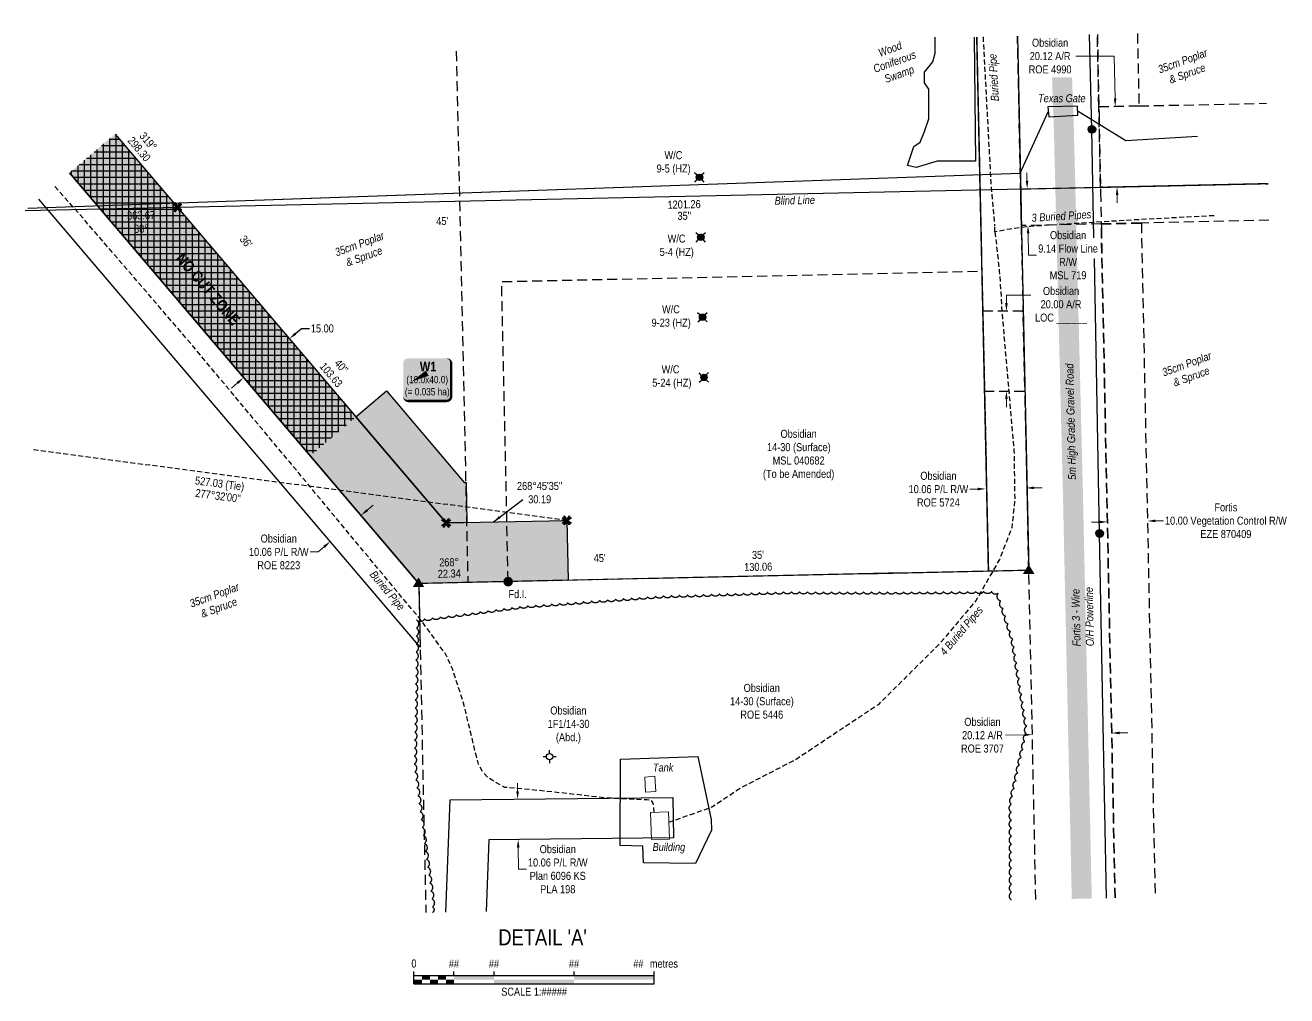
# Model space of a CAD drawing. Extents: x 610284 to 614883, y 5902184 to 5905806.
# Drawn here: x 613308 to 614883, y 5902736 to 5903949 of the extents above; entities that cross this region are included whole.
import ezdxf
from ezdxf.enums import TextEntityAlignment as Align

# ---------------------------------------------------------------- set-up
doc = ezdxf.new("R2010")
doc.units = 0
doc.header["$LTSCALE"] = 5
doc.header["$PDSIZE"] = 0.5
for name, pattern in [('0', [1, 1, 0]), ('foc-ACCESSROAD', [3.75, 2.5, -1.25]), ('foc-FLOWLINE', [3.75, 2.5, -1.25]), ('foc-TIELINE', [1.875, 1.25, -0.625]), ('POWERLINE5', [7.8, 2.4, -0.6, 0.6, -0.6, 0.6, -0.6, 2.4]), ('UG_PIPE', [1.875, 1.25, -0.625])]:
    doc.linetypes.add(name, pattern=pattern)
doc.layers.get('Defpoints').update_dxf_attribs({"color": 9})
for name, color, linetype in [('AS-FENCE', 48, 'foc-FENCE'), ('AS-PIPE-UG', 44, 'UG_PIPE'), ('AS-PIPE-UG-T', 44, 'Continuous'), ('AS-POWER', 104, 'foc-POWER'), ('AS-POWER-EXISTING', 72, 'POWERLINE5'), ('AS-ROADS', 254, 'Continuous'), ('C-AR', 13, 'foc-ACCESSROAD'), ('C-RW', 13, 'Continuous'), ('C-WS', 13, 'foc-ACCESSROAD'), ('C-WS-S', 13, 'Continuous'), ('DETAIL-T', 7, 'Continuous'), ('F-EZE', 190, 'foc-FLOWLINE'), ('L-BD', 7, 'Continuous'), ('L-BD1', 253, 'Continuous'), ('L-MON', 1, 'Continuous'), ('L-SEC', 7, 'Continuous'), ('L-TIE', 7, 'foc-TIELINE'), ('P-PROPOSED', 10, 'Continuous'), ('P-PROPOSED-H', 21, 'Continuous'), ('P-TEMP-BLOCKS', 250, 'Continuous'), ('P-TEMP-BLUE-BORE-H', 131, 'Continuous'), ('P-TEMP-H', 41, 'Continuous'), ('P-TEMP-NO CUT-H', 104, 'Continuous'), ('P-TEMP-NO CUT-T', 143, 'Continuous'), ('P-TEMP_WORKSPACE', 46, 'Continuous'), ('P-TXT', 4, 'Continuous'), ('T-BUSH', 110, '0'), ('T-BUSH-T', 110, 'Continuous'), ('WETLAND', 143, 'Continuous'), ('WETLAND-T', 146, 'Continuous')]:
    doc.layers.add(name, color=color, linetype=linetype)
for name, color, linetype, lineweight in [('AS-GENERAL', 48, 'Continuous', 18), ('C-AR-T', 13, 'Continuous', 9), ('C-FLOWLINE-T', 13, 'Continuous', 9), ('C-RW-T', 13, 'Continuous', 9), ('C-WS-T', 13, 'Continuous', 9), ('F-EZE-T', 190, 'Continuous', 9), ('T-TEXT', 48, 'Continuous', 18)]:
    doc.layers.add(name, color=color, linetype=linetype, lineweight=lineweight)
doc.styles.add('80', font='ARIALN.TTF', dxfattribs={"height": 10})
doc.styles.add('80CG', font='ARIALN.TTF', dxfattribs={"height": 10})
doc.styles.add('80L', font='ARIALN.TTF', dxfattribs={"height": 10})
doc.styles.add('80LS', font='ARIALNI.TTF', dxfattribs={"height": 10})
doc.styles.add('BOLD', font='ARIALNB.TTF')
doc.styles.add('foc-LtypeFont', font='ARIALN.TTF', dxfattribs={"height": 7.35})
doc.linetypes.add('foc-FENCE', pattern='A,10,-1,["X",foc-LtypeFont,S=0.2,R=0,X=-0.625,Y=-0.75],-1.24', length=12.24)
doc.linetypes.add('foc-POWER', pattern='A,6,-1,["P",foc-LtypeFont,S=0.2,R=0,X=-0.625,Y=-0.75],-1.24,4', length=12.24)
doc.dimstyles.new('Compass 5 000', dxfattribs={"dimscale": 5, "dimtxt": 9, "dimasz": 2, "dimexe": 0.2, "dimexo": 0.0625, "dimgap": 0.5, "dimtad": 0, "dimtih": 1, "dimtoh": 1, "dimzin": 0, "dimdsep": 46, "dimtxsty": '80CG', "dimcen": 0.1, "dimse1": 1, "dimse2": 1, "dimclrd": 256, "dimclrt": 256, "dimaunit": 1, "dimadec": 4, "dimazin": 0, "dimtfac": 0.06, "dimtofl": 0, "dimtmove": 0, "dimatfit": 1, "dimfxl": 0.2, "dimtolj": 1, "dimtzin": 0, "dimlwd": -1, "dimarcsym": 0})

# ---------------------------------------------------------------- blocks, each defined once
blk = doc.blocks.new('*D480')
at = {"layer": 'C-AR-T', "transparency": 16777216}
for p, q in [((614497.3, 5903369.4), (614487.3, 5903369.2)), ((614567.6, 5903370.9), (614577.6, 5903371.1))]:
    blk.add_line(p, q, dxfattribs=at)
for points in [[(614497.3, 5903371.1), (614497.3, 5903367.8), (614507.3, 5903369.6)], [(614567.6, 5903372.5), (614567.7, 5903369.2), (614557.6, 5903370.7)]]:
    blk.add_solid(points, dxfattribs=at)
at = {"layer": 'Defpoints', "color": 0, "transparency": 16777216}
for p in [(614557.6, 5903370.7), (614508.5, 5903310.3), (614558.8, 5903311.4)]:
    blk.add_point(p, dxfattribs=at)
at = {"layer": 'C-AR-T', "transparency": 16777216, "insert": (614448.2, 5903369.2), "char_height": 10, "attachment_point": 5, "style": '80CG'}
blk.add_mtext('\\A1;Obsidian\\P10.06 P/L R/W\\PROE 5724', dxfattribs=at)
blk = doc.blocks.new('STRIA')
blk.add_hatch(color=255).paths.add_polyline_path([(-0.04, 1.52), (-1.47, -0.87), (1.39, -0.87)])
blk = doc.blocks.new('STRIAA')
blk.add_blockref('STRIA', (0, 0))
blk = doc.blocks.new('STRIB')
at = {"color": 1}
blk.add_solid([(-1.12, -0.67), (-0.04, 1.13), (1.04, -0.67)], dxfattribs=at)
blk = doc.blocks.new('STRIBB')
blk.add_blockref('STRIB', (0, 0))
blk = doc.blocks.new('STRICC')
for name in ['STRIAA', 'STRIBB']:
    blk.add_blockref(name, (0, 0))
blk = doc.blocks.new('fdspike')
blk.add_blockref('STRICC', (0, 0))
blk = doc.blocks.new('fdia')
at = {"color": 255, "const_width": 1}
blk.add_lwpolyline([(-0.5, 0, 1), (0.5, 0, 1)], format="xyb", close=True, dxfattribs=at)
blk = doc.blocks.new('Fdiaa')
blk.add_blockref('fdia', (0, 0))
blk = doc.blocks.new('fdib')
at = {"color": 1, "const_width": 1.6}
blk.add_lwpolyline([(-0.4, 0, 1), (0.4, 0, 1)], format="xyb", close=True, dxfattribs=at)
at = {"color": 1}
blk.add_circle((0, 0), 0.8, dxfattribs=at)
blk = doc.blocks.new('Fdibb')
blk.add_blockref('fdib', (0, 0))
blk = doc.blocks.new('fdicc')
for name in ['Fdibb', 'Fdiaa']:
    blk.add_blockref(name, (0, 0))
blk = doc.blocks.new('FDI')
blk.add_blockref('fdicc', (0, 0))
blk = doc.blocks.new('POWERPOLE')
h = blk.add_hatch(color=255)
edge = h.paths.add_edge_path()
edge.add_arc((0, 0), 0.96, 0, 360)
at = {"linetype": 'Continuous'}
for p, q in [((0.68, -0.68), (-0.68, 0.68)), ((-0.68, -0.68), (0.68, 0.68))]:
    blk.add_line(p, q, dxfattribs=at)
blk.add_circle((0, 0), 0.96, dxfattribs=at)
blk = doc.blocks.new('*U325')
at = {"color": 0}
for p, q in [((-150, 0), (-150, 15)), ((-150, 10), (150.2, 10)), ((-150, 0), (150.2, 0)), ((-100, 10), (-100, 15)), ((-50, 10), (-50, 15)), ((50, 10), (50, 15)), ((150.2, 0), (150.2, 15))]:
    blk.add_line(p, q, dxfattribs=at)
for points in [[(-150, 5), (-140, 5), (-150, 0), (-140, 0)], [(-140, 10), (-130, 10), (-140, 5), (-130, 5)], [(-130, 5), (-120, 5), (-130, 0), (-120, 0)], [(-120, 10), (-110, 10), (-120, 5), (-110, 5)], [(-110, 5), (-100, 5), (-110, 0), (-100, 0)], [(-100, 10), (-50, 10), (-100, 5), (-50, 5)], [(-50, 5), (50, 5), (-50, 0), (50, 0)], [(50, 10), (150.2, 10), (50, 5), (150.2, 5)]]:
    blk.add_solid(points, dxfattribs=at)
at = {"color": 0, "style": '80'}
blk.add_text('metres', height=10, dxfattribs=at).set_placement((162.2, 20), align=Align.CENTER)
at = {"color": 0, "char_height": 10, "style": '80'}
for s, insert, attachment_point in [('0', (-150, 30.2), 2), ('##', (-100, 30.2), 2), ('##', (-50, 30.2), 2), ('##', (50, 30.2), 2), ('##', (136.7, 30.2), 3), ('SCALE 1:#####', (0.1, -5), 2)]:
    blk.add_mtext(s, dxfattribs=dict(at, insert=insert, attachment_point=attachment_point))
blk = doc.blocks.new('*D481')
at = {"layer": 'C-FLOWLINE-T', "transparency": 16777216}
for p, q in [((614558.8, 5903754.5), (614558.6, 5903764.5)), ((614560.3, 5903688.8), (614560.8, 5903661.5)), ((614560.8, 5903661.5), (614570.8, 5903661.5))]:
    blk.add_line(p, q, dxfattribs=at)
for points in [[(614560.5, 5903754.5), (614557.2, 5903754.4), (614559.1, 5903744.5)], [(614561.9, 5903688.8), (614558.6, 5903688.7), (614560, 5903698.8)]]:
    blk.add_solid(points, dxfattribs=at)
at = {"layer": 'Defpoints', "color": 0, "transparency": 16777216}
for p in [(614640.3, 5903746.2), (614560, 5903698.8), (614641.3, 5903700.5)]:
    blk.add_point(p, dxfattribs=at)
at = {"layer": 'C-FLOWLINE-T', "transparency": 16777216, "insert": (614610.1, 5903661.5), "char_height": 10, "attachment_point": 5, "style": '80CG'}
blk.add_mtext('\\A1;Obsidian\\P9.14 Flow Line\\PR/W\\PMSL 719', dxfattribs=at)
blk = doc.blocks.new('GABD')
for p, q in [((-0.81, 0), (-1.62, 0)), ((0, 0.81), (0, 1.62)), ((1.62, 0), (0.81, 0)), ((0, -0.81), (0, -1.62))]:
    blk.add_line(p, q)
blk.add_circle((0, 0), 0.8)
blk = doc.blocks.new('*D482')
at = {"layer": 'C-AR-T', "transparency": 16777216}
for p, q in [((614555.5, 5903062.3), (614531.8, 5903061.8)), ((614674.6, 5903064.7), (614684.6, 5903064.9))]:
    blk.add_line(p, q, dxfattribs=at)
for points in [[(614555.4, 5903063.9), (614555.5, 5903060.6), (614565.5, 5903062.5)], [(614674.6, 5903066.4), (614674.6, 5903063), (614664.6, 5903064.5)]]:
    blk.add_solid(points, dxfattribs=at)
at = {"layer": 'Defpoints', "color": 0, "transparency": 16777216}
for p in [(614564.7, 5903100), (614663.8, 5903102), (614664.6, 5903064.5)]:
    blk.add_point(p, dxfattribs=at)
at = {"layer": 'C-AR-T', "transparency": 16777216, "insert": (614503.2, 5903061.8), "char_height": 10, "attachment_point": 5, "style": '80CG'}
blk.add_mtext('\\A1;Obsidian\\P20.12 A/R\\PROE 3707', dxfattribs=at)
blk = doc.blocks.new('*D483')
at = {"layer": 'C-RW-T', "transparency": 16777216}
for p, q in [((613922.7, 5902991.8), (613922.6, 5903001.8)), ((613923.5, 5902921.5), (613923.8, 5902894.4)), ((613923.8, 5902894.4), (613933.8, 5902894.4))]:
    blk.add_line(p, q, dxfattribs=at)
for points in [[(613924.4, 5902991.9), (613921, 5902991.8), (613922.8, 5902981.8)], [(613925.2, 5902921.6), (613921.8, 5902921.5), (613923.4, 5902931.5)]]:
    blk.add_solid(points, dxfattribs=at)
at = {"layer": 'Defpoints', "color": 0, "transparency": 16777216}
for p in [(613997.2, 5902982.7), (613922.8, 5902981.8), (613997.7, 5902932.4)]:
    blk.add_point(p, dxfattribs=at)
at = {"layer": 'C-RW-T', "transparency": 16777216, "insert": (613972.9, 5902894.4), "char_height": 10, "attachment_point": 5, "style": '80CG'}
blk.add_mtext('\\A1;Obsidian\\P10.06 P/L R/W\\PPlan 6096 KS\\PPLA 198', dxfattribs=at)
blk = doc.blocks.new('*D484')
at = {"layer": 'Defpoints', "color": 0, "transparency": 16777216}
for p in [(614656.1, 5903477.9), (614706.2, 5903478.9), (614659.2, 5903328.4)]:
    blk.add_point(p, dxfattribs=at)
at = {"layer": 'F-EZE-T', "transparency": 16777216}
for p, q in [((614719.2, 5903329.6), (614729.2, 5903329.8)), ((614649.2, 5903328.2), (614639.2, 5903328))]:
    blk.add_line(p, q, dxfattribs=at)
for points in [[(614649.2, 5903329.9), (614649.2, 5903326.5), (614659.2, 5903328.4)], [(614719.2, 5903331.3), (614719.3, 5903328), (614709.2, 5903329.4)]]:
    blk.add_solid(points, dxfattribs=at)
at = {"layer": 'F-EZE-T', "transparency": 16777216, "insert": (614807.2, 5903329.8), "char_height": 10, "attachment_point": 5, "style": '80CG'}
blk.add_mtext('\\A1;Fortis \\P10.00 Vegetation Control R/W \\PEZE 870409', dxfattribs=at)
blk = doc.blocks.new('WC2')
at = {"layer": 'L-MON'}
h = blk.add_hatch(color=255, dxfattribs=at)
h.dxf.hatch_style = 1
edge = h.paths.add_edge_path()
edge.add_arc((0, 0), 0.9, 0, 360)
at = {"layer": 'L-MON', "color": 13, "flags": 128}
for points in [[(-0.62, 0.5), (-1.23, 1.12)], [(0.52, 0.61), (1.13, 1.21)], [(-1.18, -1.18), (-0.56, -0.57)], [(1.16, -1.18), (0.56, -0.57)]]:
    blk.add_lwpolyline(points, dxfattribs=at)
at = {"layer": 'L-MON', "color": 13}
for radius in [0.8, 0.373]:
    blk.add_circle((0, 0), radius, dxfattribs=at)
blk = doc.blocks.new('*D485')
at = {"layer": 'C-AR-T', "transparency": 16777216}
for p, q in [((613734.7, 5903342.8), (613742.3, 5903349.3)), ((613681.2, 5903297.3), (613673.6, 5903290.8)), ((613673.6, 5903290.8), (613663.6, 5903290.8))]:
    blk.add_line(p, q, dxfattribs=at)
for points in [[(613733.6, 5903344.1), (613735.8, 5903341.6), (613727.1, 5903336.3)], [(613680.1, 5903298.6), (613682.3, 5903296), (613688.8, 5903303.8)]]:
    blk.add_solid(points, dxfattribs=at)
at = {"layer": 'Defpoints', "color": 0, "transparency": 16777216}
for p in [(613727.1, 5903336.3), (613784.2, 5903269.2), (613745.9, 5903236.7)]:
    blk.add_point(p, dxfattribs=at)
at = {"layer": 'C-AR-T', "transparency": 16777216, "insert": (613624.5, 5903290.8), "char_height": 10, "attachment_point": 5, "style": '80CG'}
blk.add_mtext('\\A1;Obsidian\\P10.06 P/L R/W\\PROE 8223', dxfattribs=at)
blk = doc.blocks.new('TEMP')
h = blk.add_hatch(color=255)
h.dxf.hatch_style = 1
h.paths.add_polyline_path([(0, 0.25), (-0.67, 1.15), (-0.67, 0.67), (-1.15, 0.67), (-0.25, 0), (-1.15, -0.67), (-0.67, -0.67), (-0.67, -1.15), (0, -0.25), (0.67, -1.15), (0.67, -0.67), (1.15, -0.67), (0.25, 0), (1.15, 0.67), (0.67, 0.67), (0.67, 1.15)])
h.paths.add_polyline_path([(0.57, 0.85), (0.57, 0.57), (0.85, 0.57), (0.08, 0), (0.85, -0.57), (0.57, -0.57), (0.57, -0.85), (0, -0.08), (-0.57, -0.85), (-0.57, -0.57), (-0.85, -0.57), (-0.08, 0), (-0.85, 0.57), (-0.57, 0.57), (-0.57, 0.85), (0, 0.08)], flags=16)
h = blk.add_hatch(color=1)
h.dxf.hatch_style = 1
h.paths.add_polyline_path([(0, 0.08), (-0.57, 0.85), (-0.57, 0.57), (-0.85, 0.57), (-0.08, 0), (-0.85, -0.57), (-0.57, -0.57), (-0.57, -0.85), (0, -0.08), (0.57, -0.85), (0.57, -0.57), (0.85, -0.57), (0.08, 0), (0.85, 0.57), (0.57, 0.57), (0.57, 0.85)])
at = {"color": 1}
for p, q in [((-0.08, 0), (0.08, 0)), ((0, 0.08), (0, -0.08))]:
    blk.add_line(p, q, dxfattribs=at)
at = {"color": 255, "flags": 128}
blk.add_lwpolyline([(-0.25, 0), (-1.15, 0.67), (-0.67, 0.67), (-0.67, 1.15), (0, 0.25), (0.67, 1.15), (0.67, 0.67), (1.15, 0.67), (0.25, 0), (1.15, -0.67), (0.67, -0.67), (0.67, -1.15), (0, -0.25), (-0.67, -1.15), (-0.67, -0.67), (-1.15, -0.67)], close=True, dxfattribs=at)
at = {"color": 1, "flags": 128}
blk.add_lwpolyline([(-0.08, 0), (-0.85, 0.57), (-0.57, 0.57), (-0.57, 0.85), (0, 0.08), (0.57, 0.85), (0.57, 0.57), (0.85, 0.57), (0.08, 0), (0.85, -0.57), (0.57, -0.57), (0.57, -0.85), (0, -0.08), (-0.57, -0.85), (-0.57, -0.57), (-0.85, -0.57)], close=True, dxfattribs=at)
blk = doc.blocks.new('*U476')
h = blk.add_hatch(color=191)
edge = h.paths.add_edge_path()
edge.add_line((-24, -34.7), (24, -34.7))
edge.add_arc((24, -28.7), 6, 270, 360)
edge.add_line((30, -28.7), (30, 12.5))
edge.add_arc((24, 12.5), 6, 0, 90)
edge.add_line((24, 18.5), (-24, 18.5))
edge.add_arc((-24, 12.5), 6, 90, 180)
edge.add_line((-30, 12.5), (-30, -28.7))
edge.add_arc((-24, -28.7), 6, 180, 270)
at = {"color": 250, "flags": 128}
blk.add_lwpolyline([(-24, -34.7, 3, 3, 0), (24, -34.7, 3, 3, 0.414214), (30, -28.7, 3, 3, 0), (30, 12.5, 3, 0, 0.414214), (24, 18.5, 0, 0, 0), (-24, 18.5, 0, 0, 0.414214), (-30, 12.5, 0, 0, 0), (-30, -28.7, 0, 3, 0.414214)], format="xyseb", close=True, dxfattribs=at)
at = {"flags": 128}
blk.add_lwpolyline([(-19.4, -10.4, 0, 7.5, 0), (0, 0, 0, 0, 0)], format="xyseb", dxfattribs=at)
at = {"color": 250}
for tag, p, height, style in [('TEMP_AREA_W1_001', (-9.2, 2.2), 12, 'BOLD'), ('ENTER_TEXT_001', (-30.7, -12.5), 9, '80')]:
    blk.add_attdef(tag, p, '', height=height, dxfattribs=dict(at, style=style))
blk = doc.blocks.new('*D528')
at = {"layer": 'Defpoints', "color": 0, "transparency": 16777216}
for p in [(613654.2, 5903537.7), (613580.7, 5903508.5), (613597.1, 5903489.1)]:
    blk.add_point(p, dxfattribs=at)
at = {"layer": 'P-TXT', "transparency": 16777216}
for p, q in [((613645.4, 5903563.6), (613653, 5903570)), ((613653, 5903570), (613663, 5903570)), ((613573, 5903502), (613565.4, 5903495.5))]:
    blk.add_line(p, q, dxfattribs=at)
for points in [[(613644.3, 5903564.8), (613646.5, 5903562.3), (613637.8, 5903557.1)], [(613572, 5903503.3), (613574.1, 5903500.7), (613580.7, 5903508.5)]]:
    blk.add_solid(points, dxfattribs=at)
at = {"layer": 'P-TXT', "transparency": 16777216, "insert": (613678.9, 5903570), "char_height": 10, "attachment_point": 5, "style": '80CG'}
blk.add_mtext('\\A1;15.00', dxfattribs=at)

msp = doc.modelspace()

# ---------------------------------------------------------------- hatches: boundary and pattern name
at = {"layer": 'P-PROPOSED-H'}
h = msp.add_hatch(color=256, dxfattribs=at)
h.dxf.hatch_style = 1
h.paths.add_polyline_path([(613420.129, 5903812.896), (613833.478, 5903327.017), (613984.318, 5903330.218), (613985.953, 5903255.341), (613799.456, 5903251.307), (613363.026, 5903764.317)])
at = {"layer": 'P-TEMP-BLUE-BORE-H'}
h = msp.add_hatch(color=256, dxfattribs=at)
h.dxf.hatch_style = 1
h.paths.add_polyline_path([(613720.775, 5903459.496), (613663.672, 5903410.917), (613363.026, 5903764.317), (613420.129, 5903812.896)])
at = {"layer": 'P-TEMP-H'}
h = msp.add_hatch(color=256, dxfattribs=at)
h.dxf.hatch_style = 1
h.paths.add_polyline_path([(613758.843, 5903491.882), (613856.159, 5903377.49), (613858.327, 5903377.536), (613859.414, 5903327.567), (613833.478, 5903327.017), (613720.775, 5903459.496)])
at = {"layer": 'P-TEMP-NO CUT-H', "ltscale": 2}
h = msp.add_hatch(dxfattribs=at)
h.set_pattern_fill('ANSI37', color=256, scale=2.49904, angle=45)
h.set_pattern_definition([(90, (-94.1455, 4192.97), (-7.934451047, 1e-15), []), (180, (-94.1455, 4192.97), (-1e-15, -7.934451047), [])])
h.paths.add_polyline_path([(613420.129, 5903812.896), (613363.026, 5903764.317), (613663.672, 5903410.917), (613720.775, 5903459.496)])

# ---------------------------------------------------------------- linework, layer by layer
at = {"layer": 'AS-FENCE', "flags": 128}
for points in [[(613311.287, 5903720.302), (614550.219, 5903764.222), (614585.279, 5903840.577)], [(613617.445, 5903731.155), (614550.219, 5903764.222), (614585.279, 5903840.577)], [(614622.529, 5903841.337), (614682.329, 5903804.752), (614771.914, 5903810.222)]]:
    msp.add_lwpolyline(points, dxfattribs=at)
for points in [[(614584.774, 5903847.107), (614586.039, 5903834.312), (614622.274, 5903836.352), (614621.954, 5903847.612)], [(614165.004, 5902943.167), (614144.724, 5902901.522), (614080.099, 5902902.177), (614078.934, 5902923.142), (614050.724, 5902924.052), (614051.389, 5903031.957), (614147.689, 5903035.187), (614164.474, 5902956.372)]]:
    msp.add_lwpolyline(points, close=True, dxfattribs=at)
at = {"layer": 'AS-GENERAL', "flags": 128}
for points in [[(614082.474, 5902990.737), (614081.404, 5903009.442), (614093.919, 5903010.557), (614095.149, 5902991.337)], [(614111.189, 5902966.062), (614112.384, 5902932.017), (614089.909, 5902931.367), (614088.734, 5902965.182)]]:
    msp.add_lwpolyline(points, close=True, dxfattribs=at)
at = {"layer": 'AS-PIPE-UG', "flags": 128}
for points in [[(614503.962, 5903934.281), (614513.649, 5903752.607), (614518.409, 5903698.252)], [(614792.414, 5903710.897), (614683.689, 5903705.067), (614563.224, 5903697.542), (614537.809, 5903694.272), (614518.834, 5903690.657)], [(614518.834, 5903690.657), (614518.409, 5903698.252)], [(614518.834, 5903690.657), (614524.269, 5903641.917), (614528.214, 5903581.422), (614542.564, 5903417.747), (614543.544, 5903355.527), (614539.794, 5903321.217), (614524.419, 5903281.412), (614495.364, 5903230.357), (614449.359, 5903175.737), (614372.859, 5903099.752), (614270.649, 5903031.642), (614200.809, 5902995.612), (614165.444, 5902971.797), (614112.479, 5902953.107)]]:
    msp.add_lwpolyline(points, dxfattribs=at)
at = {"layer": 'AS-POWER', "flags": 128}
for points in [[(614642.449, 5903683.428), (614639.889, 5903818.647), (614636.895, 5903937.172)], [(614658.027, 5902858.252), (614649.444, 5903313.882), (614642.943, 5903657.292)]]:
    msp.add_lwpolyline(points, dxfattribs=at)
at = {"layer": 'AS-ROADS', "const_width": 24.99, "flags": 128}
msp.add_lwpolyline([(614627.221, 5902857.596), (614616.169, 5903364.282), (614604.569, 5903830.887), (614600.552, 5903936.381)], dxfattribs=at)
at = {"layer": 'C-AR'}
for points in [[(614569.88, 5902856.377), (614561.129, 5903267.722), (614552.086, 5903692.819), (614551.113, 5903738.538), (614546.929, 5903935.215)], [(614646.719, 5903937.385), (614648.749, 5903838.354), (614650.753, 5903740.686), (614651.686, 5903694.97), (614668.816, 5902858.481)], [(614859.924, 5903750.872), (614650.637, 5903746.34), (614648.574, 5903846.888), (614698.611, 5903847.971), (614857.753, 5903851.415)]]:
    msp.add_lwpolyline(points, dxfattribs=at)
at = {"layer": 'C-AR', "flags": 128}
msp.add_lwpolyline([(614553.779, 5903591.667), (614503.549, 5903591.667), (614505.724, 5903491.706), (614556.364, 5903491.706)], close=True, dxfattribs=at)
at = {"layer": 'C-AR-T'}
for p, q in [((614667.656, 5903910.283), (614618.033, 5903910.283)), ((614668.8, 5903857.325), (614667.656, 5903910.283)), ((614671.402, 5903736.791), (614671.618, 5903726.797))]:
    msp.add_line(p, q, dxfattribs=at)
for points in [[(614670.465, 5903857.361), (614667.134, 5903857.289), (614669.015, 5903847.331)], [(614673.068, 5903736.827), (614669.737, 5903736.755), (614671.186, 5903746.784)]]:
    msp.add_solid(points, dxfattribs=at)
at = {"layer": 'C-FLOWLINE-T'}
for p, q in [((614533.123, 5903601.663), (614533.123, 5903611.66)), ((614533.123, 5903611.66), (614563.42, 5903611.66)), ((614533.123, 5903481.71), (614533.123, 5903471.713))]:
    msp.add_line(p, q, dxfattribs=at)
for points in [[(614531.457, 5903601.663), (614534.789, 5903601.663), (614533.123, 5903591.667)], [(614531.457, 5903481.71), (614534.789, 5903481.71), (614533.123, 5903491.706)]]:
    msp.add_solid(points, dxfattribs=at)
at = {"layer": 'C-RW'}
for points in [[(614546.929, 5903935.215), (614551.113, 5903738.538), (614552.086, 5903692.819), (614561.129, 5903267.722), (614510.619, 5903266.797), (614502.648, 5903633.074), (614500.253, 5903743.094), (614496.359, 5903934.115)], [(613363.026, 5903764.317), (613799.456, 5903251.307), (613800.974, 5903171.924), (613324.729, 5903731.737)], [(613832.939, 5902840.699), (613838.414, 5902980.904), (614116.781, 5902984.015), (614117.337, 5902933.721), (613886.809, 5902931.134), (613883.321, 5902841.771)]]:
    msp.add_lwpolyline(points, dxfattribs=at)
at = {"layer": 'C-WS', "flags": 128}
msp.add_lwpolyline([(614496.096, 5903934.11), (614510.619, 5903266.797), (613861.044, 5903252.614), (613846.532, 5903919.919)], dxfattribs=at)
at = {"layer": 'C-WS'}
msp.add_lwpolyline([(614860.911, 5903705.141), (614701.601, 5903701.701), (614651.566, 5903700.624), (614551.966, 5903698.473), (614550.993, 5903744.192), (614650.632, 5903746.34), (614859.924, 5903750.863)], dxfattribs=at)
at = {"layer": 'C-WS', "flags": 128}
msp.add_lwpolyline([(614502.474, 5903641.565), (614510.619, 5903266.797), (613910.991, 5903253.764), (613902.846, 5903628.532)], close=True, dxfattribs=at)
at = {"layer": 'F-EZE'}
for points in [[(614696.755, 5903938.473), (614698.611, 5903847.971), (614648.574, 5903846.888), (614646.719, 5903937.385)], [(614668.816, 5902858.481), (614651.571, 5903700.624), (614701.605, 5903701.701), (614718.855, 5902859.546)]]:
    msp.add_lwpolyline(points, dxfattribs=at)
at = {"layer": 'L-SEC'}
msp.add_line((613307.902, 5903717.423), (614859.922, 5903750.978), dxfattribs=at)
at = {"layer": 'P-PROPOSED', "flags": 128}
msp.add_lwpolyline([(613420.129, 5903812.896), (613833.478, 5903327.017), (613984.318, 5903330.218), (613985.953, 5903255.341), (613799.456, 5903251.307), (613363.026, 5903764.317)], dxfattribs=at)
at = {"layer": 'P-TEMP_WORKSPACE', "flags": 128}
msp.add_lwpolyline([(613758.843, 5903491.882), (613856.159, 5903377.49), (613858.327, 5903377.536), (613859.414, 5903327.567), (613833.478, 5903327.017), (613720.775, 5903459.496)], close=True, dxfattribs=at)
at = {"layer": 'WETLAND'}
msp.add_lwpolyline([(614492.947, 5903934.115), (614494.345, 5903778.954), (614489.053, 5903778.954), (614478.47, 5903778.954), (614459.949, 5903778.954), (614446.72, 5903778.954), (614420.261, 5903771.017), (614409.678, 5903773.662), (614417.615, 5903797.475), (614425.553, 5903802.767), (614430.845, 5903815.996), (614436.136, 5903831.871), (614436.136, 5903847.746), (614436.136, 5903858.329), (614436.136, 5903868.913), (614430.845, 5903876.85), (614430.845, 5903890.079), (614441.428, 5903903.308), (614444.074, 5903913.892), (614444.074, 5903932.413), (614444.074, 5903934.115)], dxfattribs=at)

# ---------------------------------------------------------------- block references
at = {"layer": 'AS-POWER-EXISTING', "xscale": 4.998079399999981, "yscale": 4.998079399999981, "zscale": 4.998079399999981}
for p in [(614639.889, 5903818.647), (614649.444, 5903313.882)]:
    msp.add_blockref('POWERPOLE', p, dxfattribs=at)
at = {"layer": 'C-WS-S'}
for name, p, xscale, yscale, zscale in [('WC2', (614149.894, 5903758.842), 4.999999999999992, 4.999999999999992, 4.999999999999992), ('WC2', (614151.549, 5903683.912), 4.999999999999992, 4.999999999999992, 4.999999999999992), ('WC2', (614153.719, 5903584.067), 4.999999999999992, 4.999999999999992, 4.999999999999992), ('WC2', (614155.454, 5903508.852), 4.999999999999992, 4.999999999999992, 4.999999999999992), ('GABD', (613962.665, 5903034.998), 4.998079399999981, 4.998079399999981, 4.998079399999981)]:
    msp.add_blockref(name, p, dxfattribs=dict(at, xscale=xscale, yscale=yscale, zscale=zscale))
at = {"layer": 'DETAIL-T', "xscale": 0.99961588, "yscale": 0.99961588, "zscale": 0.99961588}
msp.add_blockref('*U325', (613943.27, 5902751.419), dxfattribs=at)
at = {"layer": 'L-MON'}
for name, p, xscale, yscale, zscale in [('TEMP', (613497.857, 5903721.529), 4.998079399999994, 4.998079399999994, 24.99039699999997), ('TEMP', (613833.478, 5903327.017), 4.998079399999997, 4.998079399999997, 4.998079399999997), ('TEMP', (613984.318, 5903330.218), 4.998079399999997, 4.998079399999997, 4.998079399999997), ('fdspike', (614561.129, 5903267.722), 4.998079399999981, 4.998079399999981, 24.99999999999991), ('fdspike', (613799.244, 5903251.302), 4.998079399999981, 4.998079399999981, 24.99999999999991), ('FDI', (613910.924, 5903253.672), 4.998079399999981, 4.998079399999981, 24.99999999999991)]:
    msp.add_blockref(name, p, dxfattribs=dict(at, xscale=xscale, yscale=yscale, zscale=zscale))
at = {"layer": 'P-TEMP-BLOCKS'}
ref = msp.add_blockref('*U476', (613809.889, 5903514.112), dxfattribs=dict(at, xscale=0.99961588, yscale=0.99961588, zscale=0.99961588))
ref.add_attrib('TEMP_AREA_W1_001', 'W1', (613800.68, 5903516.356), dxfattribs={"layer": '0', "color": 250, "height": 11.9954, "style": 'BOLD'})
ref.add_attrib('ENTER_TEXT_001', '(10.0x40.0)', (613783.823, 5903501.647), dxfattribs={"layer": '0', "color": 250, "height": 8.99654, "style": '80'})
ref.add_attrib('ENTER_TEXT_002', '(= 0.035 ha)', (613781.957, 5903486.499), dxfattribs={"layer": '0', "color": 250, "height": 8.99654, "style": '80'})

# ---------------------------------------------------------------- texts
at = {"layer": 'AS-PIPE-UG-T', "char_height": 9.99616, "attachment_point": 1, "style": '80L'}
for s, width, insert, rotation in [('{\\fArial Narrow|b0|i1|c0|p34;Buried Pipe}', 77.80061, (614513.808, 5903853.712), 93.052074), ('{\\fArial Narrow|b0|i1|c0|p34;3 Buried Pipes}', 77.80061, (614564.256, 5903713.149), 3.57441), ('{\\fArial Narrow|b0|i1|c0|p34;Buried Pipe}', 67.67114, (613745.09, 5903268.598), 309.828504), ('{\\fArial Narrow|b0|i1|c0|p34;4 Buried Pipes}', 77.80061, (614448.959, 5903167.13), 49.89344)]:
    msp.add_mtext_dynamic_manual_height_columns(s, width=width, gutter_width=50, heights=[0], dxfattribs=dict(at, insert=insert, rotation=rotation))
at = {"layer": 'AS-POWER', "insert": (614615.732, 5903172.724), "char_height": 9.99616, "attachment_point": 1, "rotation": 91.079243, "style": '80L'}
msp.add_mtext_dynamic_manual_height_columns('{\\fArial Narrow|b0|i1|c0|p34;Fortis 3 - Wire\\PO/H Powerline}', width=105.27735, gutter_width=50, heights=[0], dxfattribs=at)
at = {"layer": 'C-FLOWLINE-T', "insert": (614601.337, 5903598.806), "char_height": 9.99616, "width": 85.74188, "attachment_point": 5, "style": '80CG'}
msp.add_mtext('\\A1;Obsidian\\P20.00 A/R\\PLOC ______', dxfattribs=at)
at = {"layer": 'C-WS-T', "char_height": 9.99616, "attachment_point": 1, "style": '80L'}
for s, width, insert in [('\\pi10.196;W/C \\P\\pi0.27841;9-5 (HZ)', 42.0211, (614095.995, 5903791.534)), ('\\pi10.196;W/C \\P\\pi0.27841;5-4 (HZ)', 42.0211, (614099.93, 5903687.328)), ('\\pi26.115;W/C \\P\\pi13.013;9-23 (HZ)', 73.85853, (614076.99, 5903598.975)), ('\\pi14.973;W/C\\P\\pi0.049981; 5-24 (HZ)', 51.57404, (614087.603, 5903523.946))]:
    msp.add_mtext_dynamic_manual_height_columns(s, width=width, gutter_width=50, heights=[0], dxfattribs=dict(at, insert=insert))
at = {"layer": 'C-WS-T', "insert": (613959.59, 5903097.683), "char_height": 9.99616, "attachment_point": 1, "style": '80L', "bg_fill": 3, "box_fill_scale": 1.2, "bg_fill_color": 256, "bg_fill_transparency": 0}
msp.add_mtext_dynamic_manual_height_columns('\\pi3.9704;Obsidian\\P\\pi0.6736;1F1/14-30\\P\\pi10.98;(Abd.)', width=51.75757, gutter_width=50, heights=[0], dxfattribs=at)
at = {"layer": 'DETAIL-T', "color": 3, "insert": (613953.925, 5902809.344), "char_height": 19.9923, "width": 223.77204, "attachment_point": 5, "style": '80CG'}
msp.add_mtext("DETAIL 'A'", dxfattribs=at)
at = {"layer": 'L-BD', "style": '80L'}
for s, height, rotation, p in [('1201.26', 9.9962, 1.2398, (614130.614, 5903725.028)), ("45'", 9.9962, 1.2398, (613828.578, 5903704.118)), ("35''", 9.9962, 1.2398, (614130.923, 5903710.787)), ('527.03 (Tie)', 9.99616, 352.4663, (613550.521, 5903375.035)), ("277°32'00''", 9.99616, 352.4663, (613548.654, 5903360.913)), ('268°', 9.9962, 1.2648, (613837.135, 5903277.954)), ("45'", 9.9962, 1.2696, (614025.218, 5903283.069)), ("35'", 9.9962, 1.2696, (614222.82, 5903287.143)), ('22.34', 9.9962, 1.2648, (613837.449, 5903263.713)), ('130.06', 9.9962, 1.2696, (614223.153, 5903272.152))]:
    msp.add_text(s, height=height, rotation=rotation, dxfattribs=at).set_placement(p, align=Align.MIDDLE)
at = {"layer": 'L-BD', "insert": (614243.59, 5903734.562), "char_height": 9.99616, "attachment_point": 1, "rotation": 1.238558, "style": '80L'}
msp.add_mtext_dynamic_manual_height_columns('{\\fArial Narrow|b0|i1|c0|p34;Blind Line}', width=75.5616, gutter_width=50, heights=[0], dxfattribs=at)
at = {"layer": 'L-BD', "insert": (613452.428, 5903716.337), "char_height": 9.9962, "width": 35.23948, "attachment_point": 2, "rotation": 1.2359, "style": '80L', "bg_fill": 1, "box_fill_scale": 1.1, "bg_fill_color": 131, "bg_fill_transparency": 0}
msp.add_mtext('363.67\\P88%%D', dxfattribs=at)
at = {"layer": 'L-BD1', "style": '80L'}
for s, p in [('298.30', (613450.201, 5903794.085)), ('319°', (613461.622, 5903803.801)), ("36'", (613583.623, 5903678.567))]:
    msp.add_text(s, height=9.9962, rotation=310.3886, dxfattribs=at).set_placement(p, align=Align.MIDDLE)
at = {"layer": 'L-BD1', "insert": (613706.45, 5903526.107), "char_height": 9.9962, "width": 48.35934, "attachment_point": 2, "rotation": 310.3886, "style": '80L'}
msp.add_mtext("40''\\P103.63 ", dxfattribs=at)
at = {"layer": 'L-MON', "insert": (613911.37, 5903243.109), "char_height": 9.9962, "attachment_point": 1, "style": '80L'}
msp.add_mtext_dynamic_manual_height_columns('Fd.I.', width=13.74037, gutter_width=50, heights=[0], dxfattribs=at)
at = {"layer": 'P-TEMP-NO CUT-T', "insert": (613536.074, 5903619.245), "char_height": 9.99616, "width": 109.73723, "attachment_point": 5, "rotation": 310.3886, "style": 'BOLD', "bg_fill": 1, "box_fill_scale": 1.1, "bg_fill_color": 131, "bg_fill_transparency": 0}
msp.add_mtext('\\A1;{\\H1.4x;NO CUT ZONE}', dxfattribs=at)
at = {"layer": 'T-BUSH-T', "char_height": 9.99616, "width": 65.56594, "attachment_point": 2, "rotation": 20, "style": '80LS'}
for insert in [(614751.476, 5903908.89), (613723.636, 5903680.391), (614756.566, 5903530.34), (613542.339, 5903241.608)]:
    msp.add_mtext('35cm Poplar \\P& Spruce', dxfattribs=dict(at, insert=insert))
at = {"layer": 'T-TEXT', "style": '80LS'}
msp.add_text('5m High Grade Gravel Road', height=10.00384, rotation=91.357997, dxfattribs=at).set_placement((614613.419, 5903453.534), align=Align.MIDDLE_CENTER)
at = {"layer": 'T-TEXT', "char_height": 9.99616, "attachment_point": 1, "style": '80L'}
for s, width, insert in [('{\\fArial Narrow|b0|i1|c0|p34;Texas Gate}', 75.11209, (614572.726, 5903862.658)), ('{\\fArial Narrow|b0|i1|c0|p34;Tank}', 9.6994, (614091.728, 5903026.478)), ('{\\fArial Narrow|b0|i1|c0|p34;Building}', 9.6994, (614091.301, 5902927.185))]:
    msp.add_mtext_dynamic_manual_height_columns(s, width=width, gutter_width=50, heights=[0], dxfattribs=dict(at, insert=insert))
at = {"layer": 'WETLAND-T', "insert": (614386.065, 5903923.786), "char_height": 9.9962, "width": 65.56594, "attachment_point": 2, "rotation": 20, "style": '80LS'}
msp.add_mtext('Wood\\PConiferous\\PSwamp', dxfattribs=at)

# ---------------------------------------------------------------- dimensions: what is measured, and where the dimension line sits
at = {"layer": 'C-AR-T'}
dim = msp.add_linear_dim(base=(614557.623, 5903370.677), p1=(614508.501, 5903310.349), p2=(614558.839, 5903311.381), angle=1.174488, text='Obsidian\\P10.06 P/L R/W\\PROE 5724', dimstyle='Compass 5 000', override={"dimtfill": 0}, dxfattribs=at)
dim.commit()
dim.dimension.update_dxf_attribs({"geometry": '*D480', "text_midpoint": (614448.204, 5903369.235), "dimtype": 161})
for base, p1, p2, angle, text, picture, middle in [((613727.109, 5903336.349), (613745.896, 5903236.667), (613784.193, 5903269.248), 40.3886, 'Obsidian\\P10.06 P/L R/W\\PROE 8223', '*D485', (613624.492, 5903290.809)), ((614664.597, 5903064.505), (614564.698, 5903099.962), (614663.83, 5903101.992), 1.173199, 'Obsidian\\P20.12 A/R\\PROE 3707', '*D482', (614503.218, 5903061.784))]:
    dim = msp.add_linear_dim(base=base, p1=p1, p2=p2, angle=angle, text=text, dimstyle='Compass 5 000', dxfattribs=at)
    dim.commit()
    dim.dimension.update_dxf_attribs({"geometry": picture, "text_midpoint": middle, "dimtype": 161})
at = {"layer": 'C-FLOWLINE-T'}
dim = msp.add_linear_dim(base=(614560.038, 5903698.75), p1=(614640.346, 5903746.232), p2=(614641.334, 5903700.506), angle=271.23705, text='Obsidian\\P9.14 Flow Line\\PR/W\\PMSL 719', dimstyle='Compass 5 000', dxfattribs=at)
dim.commit()
dim.dimension.update_dxf_attribs({"geometry": '*D481', "text_midpoint": (614610.118, 5903661.542), "dimtype": 161})
at = {"layer": 'C-RW-T'}
dim = msp.add_linear_dim(base=(613922.812, 5902981.847), p1=(613997.731, 5902932.379), p2=(613997.168, 5902982.678), angle=90.640293, text='Obsidian\\P10.06 P/L R/W\\PPlan 6096 KS\\PPLA 198', dimstyle='Compass 5 000', dxfattribs=at)
dim.commit()
dim.dimension.update_dxf_attribs({"geometry": '*D483', "text_midpoint": (613972.875, 5902894.358), "dimtype": 161})
at = {"layer": 'F-EZE-T'}
dim = msp.add_linear_dim(base=(614659.193, 5903328.397), p1=(614706.169, 5903478.898), p2=(614656.132, 5903477.873), angle=181.173175, text='Fortis \\P10.00 Vegetation Control R/W \\PEZE 870409', dimstyle='Compass 5 000', dxfattribs=at)
dim.commit()
dim.dimension.update_dxf_attribs({"geometry": '*D484', "text_midpoint": (614807.159, 5903329.831), "dimtype": 161})
at = {"layer": 'P-TXT'}
dim = msp.add_linear_dim(base=(613580.658, 5903508.497), p1=(613654.227, 5903537.721), p2=(613597.124, 5903489.142), angle=220.3886, text='15.00', dimstyle='Compass 5 000', dxfattribs=at)
dim.commit()
dim.dimension.update_dxf_attribs({"geometry": '*D528', "text_midpoint": (613678.932, 5903570.036), "dimtype": 161})

# ---------------------------------------------------------------- next in the draw order: linework, layer by layer
at = {"layer": 'AS-PIPE-UG', "flags": 128}
msp.add_lwpolyline([(614093.357, 5902965.363), (614092.184, 5902977.067), (614089.369, 5902980.582), (614083.979, 5902980.902), (614064.284, 5902981.732), (614034.694, 5902983.247), (613968.764, 5902990.712), (613918.709, 5902995.732), (613906.309, 5902996.612), (613885.589, 5903008.677), (613878.404, 5903017.252), (613873.934, 5903025.502), (613871.244, 5903035.542), (613854.729, 5903104.287), (613841.299, 5903144.572), (613833.684, 5903162.037), (613802.999, 5903204.497), (613744.084, 5903275.182), (613638.324, 5903402.802), (613509.244, 5903557.572), (613374.834, 5903713.802), (613344.062, 5903748.185)], dxfattribs=at)
at = {"layer": 'C-AR', "flags": 128}
msp.add_lwpolyline([(614569.88, 5902856.377), (614561.129, 5903267.722), (613799.244, 5903251.302), (613808.205, 5902840.173)], dxfattribs=at)
at = {"layer": 'T-BUSH', "flags": 128}
msp.add_lwpolyline([(614539.568, 5902855.676, -0.52056705), (614539.541, 5902865.672, -0.52056705), (614539.513, 5902875.668, -0.52056705), (614539.485, 5902885.665, -0.52056705), (614539.458, 5902895.661, -0.52056705), (614539.43, 5902905.657, -0.52056705), (614539.403, 5902915.653, -0.52056705), (614539.375, 5902925.649, -0.52056705), (614539.348, 5902935.645, -0.52056705), (614539.32, 5902945.641, -0.52056705), (614539.292, 5902955.637, -0.52056705), (614539.265, 5902965.633, -0.52056705), (614539.237, 5902975.63, -0.52056705), (614540.744, 5902985.458, -0.52056705), (614542.926, 5902995.214, -0.52056705), (614545.107, 5903004.969, -0.52056705), (614547.289, 5903014.724, -0.52056705), (614549.47, 5903024.479, -0.52056705), (614551.651, 5903034.235, -0.52056705), (614553.833, 5903043.99, -0.52056705), (614556.014, 5903053.745, -0.52056705), (614558.195, 5903063.5, -0.52056705), (614558.612, 5903073.311, -0.52056705), (614557.042, 5903083.183, -0.52056705), (614555.473, 5903093.055, -0.52056705), (614553.903, 5903102.927, -0.52056705), (614552.333, 5903112.799, -0.52056705), (614550.763, 5903122.671, -0.52056705), (614549.193, 5903132.543, -0.52056705), (614547.623, 5903142.415, -0.52056705), (614546.054, 5903152.288, -0.52056705), (614544.484, 5903162.16, -0.52056705), (614542.914, 5903172.032, -0.52056705), (614541.344, 5903181.904, -0.52056705), (614538.26, 5903191.413, -0.52056705), (614535.177, 5903200.921, -0.52056705), (614532.093, 5903210.43, -0.52056705), (614529.009, 5903219.938, -0.52056705), (614525.926, 5903229.447, -0.52056705), (614522.842, 5903238.956, -0.52056705), (614514.665, 5903241.417, -0.52056705), (614504.669, 5903241.36, -0.52056705), (614494.673, 5903241.304, -0.52056705), (614484.677, 5903241.248, -0.52056705), (614474.681, 5903241.191, -0.52056705), (614464.685, 5903241.135, -0.52056705), (614454.689, 5903241.078, -0.52056705), (614444.693, 5903241.022, -0.52056705), (614434.697, 5903240.965, -0.52056705), (614424.701, 5903240.909, -0.52056705), (614414.705, 5903240.853, -0.52056705), (614404.709, 5903240.796, -0.52056705), (614394.713, 5903240.74, -0.52056705), (614384.717, 5903240.7, -0.52056705), (614374.721, 5903240.715, -0.52056705), (614364.725, 5903240.73, -0.52056705), (614354.729, 5903240.745, -0.52056705), (614344.733, 5903240.76, -0.52056705), (614334.736, 5903240.775, -0.52056705), (614324.74, 5903240.79, -0.52056705), (614314.744, 5903240.805, -0.52056705), (614304.748, 5903240.82, -0.52056705), (614294.752, 5903240.835, -0.52056705), (614284.756, 5903240.85, -0.52056705), (614274.76, 5903240.865, -0.52056705), (614264.763, 5903240.88, -0.52056705), (614254.767, 5903240.895, -0.52056705), (614244.776, 5903240.582, -0.52056705), (614234.786, 5903240.245, -0.52056705), (614224.795, 5903239.909, -0.52056705), (614214.805, 5903239.573, -0.52056705), (614204.814, 5903239.236, -0.52056705), (614194.824, 5903238.9, -0.52056705), (614184.833, 5903238.564, -0.52056705), (614174.843, 5903238.227, -0.52056705), (614164.852, 5903237.891, -0.52056705), (614154.862, 5903237.555, -0.52056705), (614144.871, 5903237.218, -0.52056705), (614134.881, 5903236.882, -0.52056705), (614124.89, 5903236.545, -0.52056705), (614114.9, 5903236.209, -0.52056705), (614104.909, 5903235.873, -0.52056705), (614094.93, 5903235.33, -0.52056705), (614084.962, 5903234.587, -0.52056705), (614074.993, 5903233.844, -0.52056705), (614065.025, 5903233.1, -0.52056705), (614055.056, 5903232.357, -0.52056705), (614045.088, 5903231.614, -0.52056705), (614035.119, 5903230.871, -0.52056705), (614025.151, 5903230.128, -0.52056705), (614015.182, 5903229.385, -0.52056705), (614005.214, 5903228.642, -0.52056705), (613995.245, 5903227.899, -0.52056705), (613985.277, 5903227.156, -0.52056705), (613975.308, 5903226.413, -0.52056705), (613965.34, 5903225.67, -0.52056705), (613955.371, 5903224.926, -0.52056705), (613945.403, 5903224.183, -0.52056705), (613935.434, 5903223.44, -0.52056705), (613925.489, 5903222.47, -0.52056705), (613915.576, 5903221.181, -0.52056705), (613905.663, 5903219.892, -0.52056705), (613895.751, 5903218.603, -0.52056705), (613885.838, 5903217.314, -0.52056705), (613875.925, 5903216.025, -0.52056705), (613866.013, 5903214.736, -0.52056705), (613856.1, 5903213.447, -0.52056705), (613846.187, 5903212.158, -0.52056705), (613836.274, 5903210.869, -0.52056705), (613826.362, 5903209.58, -0.52056705), (613816.449, 5903208.291, -0.52056705), (613806.536, 5903207.002, -0.52056705), (613796.624, 5903205.713, -0.52056705), (613796.451, 5903195.728, -0.52056705), (613796.288, 5903185.733, -0.52056705), (613796.126, 5903175.739, -0.52056705), (613795.964, 5903165.744, -0.52056705), (613795.802, 5903155.749, -0.52056705), (613795.64, 5903145.754, -0.52056705), (613795.477, 5903135.759, -0.52056705), (613795.315, 5903125.764, -0.52056705), (613795.153, 5903115.769, -0.52056705), (613794.991, 5903105.775, -0.52056705), (613794.829, 5903095.78, -0.52056705), (613794.666, 5903085.785, -0.52056705), (613794.504, 5903075.79, -0.52056705), (613794.342, 5903065.795, -0.52056705), (613794.18, 5903055.8, -0.52056705), (613794.018, 5903045.806, -0.52056705), (613793.855, 5903035.811, -0.52056705), (613793.693, 5903025.816, -0.52056705), (613794.376, 5903015.871, -0.52056705), (613795.721, 5903005.966, -0.52056705), (613797.066, 5902996.061, -0.52056705), (613798.411, 5902986.155, -0.52056705), (613799.756, 5902976.25, -0.52056705), (613801.101, 5902966.345, -0.52056705), (613802.445, 5902956.44, -0.52056705), (613803.79, 5902946.534, -0.52056705), (613805.135, 5902936.629, -0.52056705), (613806.48, 5902926.724, -0.52056705), (613807.825, 5902916.818, -0.52056705), (613809.17, 5902906.913, -0.52056705), (613810.514, 5902897.008, -0.52056705), (613811.859, 5902887.103, -0.52056705), (613813.204, 5902877.197, -0.52056705), (613814.549, 5902867.292, -0.52056705), (613815.894, 5902857.387, -0.52056705), (613816.452, 5902847.416, -0.52056705), (613816.668, 5902840.326, -0.52056705)], format="xyb", dxfattribs=at)

# ---------------------------------------------------------------- next in the draw order: texts
at = {"layer": 'C-AR-T', "insert": (614587.697, 5903910.283), "char_height": 9.99616, "attachment_point": 5, "style": '80CG', "bg_fill": 2}
msp.add_mtext('\\A1;Obsidian\\P20.12 A/R\\PROE 4990', dxfattribs=at)
at = {"layer": 'C-WS-T', "insert": (614220.233, 5903443.38), "char_height": 10, "attachment_point": 1, "style": '80L', "bg_fill": 2}
msp.add_mtext_dynamic_manual_height_columns('\\pi30.83;Obsidian\\P\\pi13.914;14-30 (Surface)\\P\\pi20.994;MSL 040682\\P\\pi8.8658;(To be Amended)', width=105.49421, gutter_width=50.038, heights=[0], dxfattribs=at)

# ---------------------------------------------------------------- next in the draw order: texts
at = {"layer": 'C-WS-T', "insert": (614186.707, 5903125.941), "char_height": 10.00384, "attachment_point": 1, "style": '80L', "bg_fill": 3, "box_fill_scale": 1.2, "bg_fill_color": 256, "bg_fill_transparency": 0}
msp.add_mtext_dynamic_manual_height_columns('\\pi18.272;Obsidian\\P\\pi1.3486;14-30 (Surface)\\P\\pi14.154;ROE 5446', width=80.39419, gutter_width=50.038, heights=[0], dxfattribs=at)
at = {"layer": 'L-BD1', "insert": (613950.299, 5903378.273), "char_height": 9.99616, "width": 50.58832, "attachment_point": 2, "style": '80L', "bg_fill": 3, "box_fill_scale": 1.2, "bg_fill_color": 256, "bg_fill_transparency": 0}
msp.add_mtext("268°45'35'' 30.19", dxfattribs=at)

# ---------------------------------------------------------------- next in the draw order: linework, layer by layer
at = {"layer": 'L-TIE'}
msp.add_line((613984.318, 5903330.218), (613316.54, 5903418.488), dxfattribs=at)

# ---------------------------------------------------------------- next in the draw order: leaders
at = {"layer": 'L-BD1'}
msp.add_leader([(613892.454, 5903328.268), (613929.362, 5903356.39)], dimstyle='Compass 5 000', dxfattribs=at)

doc.saveas('drawing.dxf')
